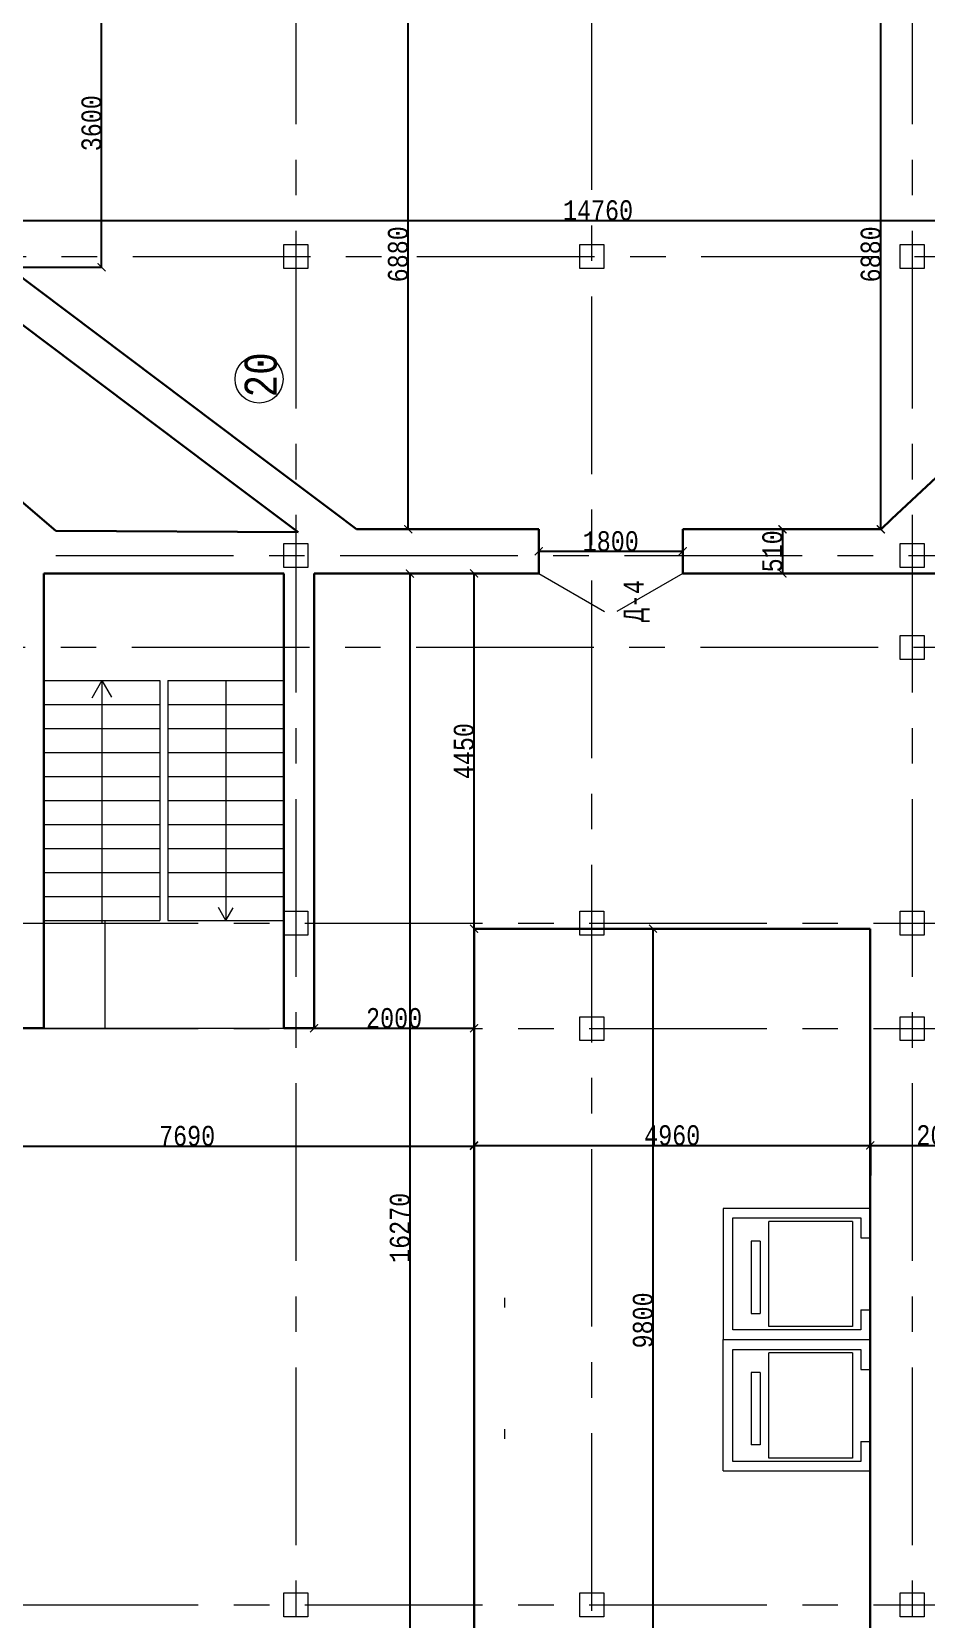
# Model space of a CAD drawing. Header units: millimetres. Extents: x -689206 to 4969298, y -1019800 to 703299.
# Drawn here: x -168257 to -157068, y -463225 to -443362 of the extents above; entities that cross this region are included whole.
import ezdxf

# ---------------------------------------------------------------- set-up
doc = ezdxf.new("R2010")
doc.units = ezdxf.units.MM
doc.linetypes.add('осеваяX2', pattern=[101.6, 63.5, -12.7, 12.7, -12.7])
for name, color, linetype, lineweight in [('несущие', 7, 'Continuous', 30), ('РАЗМЕРЫ', 7, 'Continuous', 9), ('стены', 7, 'Continuous', 20)]:
    doc.layers.add(name, color=color, linetype=linetype, lineweight=lineweight)
doc.layers.add('четотам', color=7, linetype='Continuous')
doc.styles.add('Аннотативный', font='isocteur.ttf', dxfattribs={"width": 0.7, "height": 250})
doc.dimstyles.new('Аннотативный', dxfattribs={"dimscale": 0, "dimtxt": 250, "dimasz": 100, "dimexe": 1.25, "dimexo": 0.625, "dimtad": 1, "dimdec": 0, "dimtxsty": 'Аннотативный', "dimblk": 'ARCHTICK', "dimcen": 2.5, "dimadec": 0, "dimazin": 0, "dimtfac": 1, "dimtdec": 0, "dimtmove": 0, "dimatfit": 3, "dimfxl": 1, "dimarcsym": 0})

# ---------------------------------------------------------------- blocks, each defined once
blk = doc.blocks.new('_ArchTick')
at = {"color": 0, "linetype": 'ByBlock', "const_width": 0.15}
blk.add_lwpolyline([(-0.5, -0.5), (0.5, 0.5)], dxfattribs=at)
blk = doc.blocks.new('*D3026')
at = {"layer": 'Defpoints', "color": 0, "lineweight": 30, "transparency": 16777216}
for p in [(-163549, -442706), (-163549, -442706), (-163549, -449586)]:
    blk.add_point(p, dxfattribs=at)
at = {"layer": 'стены', "color": 0, "lineweight": -2, "transparency": 16777216}
for p, q in [((-163550, -442706), (-163551, -442706)), ((-163549, -449586), (-163549, -442706)), ((-163550, -449586), (-163551, -449586))]:
    blk.add_line(p, q, dxfattribs=at)
at = {"layer": 'стены', "color": 0, "lineweight": -2, "transparency": 16777216, "xscale": 100, "yscale": 100, "zscale": 100}
for p, rotation in [((-163549, -442706), 90), ((-163549, -449586), 270)]:
    blk.add_blockref('_ArchTick', p, dxfattribs=dict(at, rotation=rotation))
at = {"layer": 'стены', "color": 0, "lineweight": 5, "transparency": 16777216, "insert": (-163675, -446146), "char_height": 250, "attachment_point": 5, "rotation": 90, "style": 'Аннотативный'}
blk.add_mtext('6880', dxfattribs=at)
blk = doc.blocks.new('*D3100')
at = {"layer": 'Defpoints', "color": 0, "linetype": 'ByBlock', "lineweight": 30, "transparency": 16777216}
for p in [(-168551, -445722), (-153796, -445722), (-153796, -445722)]:
    blk.add_point(p, dxfattribs=at)
at = {"layer": 'РАЗМЕРЫ', "color": 0, "linetype": 'ByBlock', "lineweight": -2, "transparency": 16777216}
for p, q in [((-168551, -445722), (-168551, -445721)), ((-168551, -445722), (-153796, -445722)), ((-153796, -445722), (-153796, -445721))]:
    blk.add_line(p, q, dxfattribs=at)
at = {"layer": 'РАЗМЕРЫ', "color": 0, "linetype": 'ByBlock', "lineweight": -2, "transparency": 16777216, "xscale": 100, "yscale": 100, "zscale": 100, "rotation": 180}
blk.add_blockref('_ArchTick', (-168551, -445722), dxfattribs=at)
at = {"layer": 'РАЗМЕРЫ', "color": 0, "linetype": 'ByBlock', "lineweight": -2, "transparency": 16777216, "xscale": 100, "yscale": 100, "zscale": 100}
blk.add_blockref('_ArchTick', (-153796, -445722), dxfattribs=at)
at = {"layer": 'РАЗМЕРЫ', "color": 0, "linetype": 'ByBlock', "lineweight": 5, "transparency": 16777216, "insert": (-161174, -445597), "char_height": 250, "attachment_point": 5, "style": 'Аннотативный'}
blk.add_mtext('14760', dxfattribs=at)
blk = doc.blocks.new('*D3120')
at = {"layer": 'Defpoints', "color": 0, "linetype": 'ByBlock', "lineweight": 30, "transparency": 16777216}
for p in [(-161915, -449863), (-161915, -449863), (-160115, -449863)]:
    blk.add_point(p, dxfattribs=at)
at = {"layer": 'РАЗМЕРЫ', "color": 0, "linetype": 'ByBlock', "lineweight": -2, "transparency": 16777216}
for p, q in [((-161915, -449863), (-161915, -449862)), ((-160115, -449863), (-161915, -449863)), ((-160115, -449863), (-160115, -449862))]:
    blk.add_line(p, q, dxfattribs=at)
at = {"layer": 'РАЗМЕРЫ', "color": 0, "linetype": 'ByBlock', "lineweight": -2, "transparency": 16777216, "xscale": 100, "yscale": 100, "zscale": 100, "rotation": 180}
blk.add_blockref('_ArchTick', (-161915, -449863), dxfattribs=at)
at = {"layer": 'РАЗМЕРЫ', "color": 0, "linetype": 'ByBlock', "lineweight": -2, "transparency": 16777216, "xscale": 100, "yscale": 100, "zscale": 100}
blk.add_blockref('_ArchTick', (-160115, -449863), dxfattribs=at)
at = {"layer": 'РАЗМЕРЫ', "color": 0, "linetype": 'ByBlock', "lineweight": 5, "transparency": 16777216, "insert": (-161015, -449738), "char_height": 250, "attachment_point": 5, "style": 'Аннотативный'}
blk.add_mtext('1800', dxfattribs=at)
blk = doc.blocks.new('*D3137')
at = {"layer": 'Defpoints', "color": 0, "linetype": 'ByBlock', "lineweight": 30, "transparency": 16777216}
for p in [(-157636, -442706), (-157636, -442706), (-157636, -449588)]:
    blk.add_point(p, dxfattribs=at)
at = {"layer": 'РАЗМЕРЫ', "color": 0, "linetype": 'ByBlock', "lineweight": -2, "transparency": 16777216}
for p, q in [((-157637, -442706), (-157638, -442706)), ((-157636, -449588), (-157636, -442706)), ((-157637, -449588), (-157638, -449588))]:
    blk.add_line(p, q, dxfattribs=at)
at = {"layer": 'РАЗМЕРЫ', "color": 0, "linetype": 'ByBlock', "lineweight": -2, "transparency": 16777216, "xscale": 100, "yscale": 100, "zscale": 100}
for p, rotation in [((-157636, -442706), 90), ((-157636, -449588), 270)]:
    blk.add_blockref('_ArchTick', p, dxfattribs=dict(at, rotation=rotation))
at = {"layer": 'РАЗМЕРЫ', "color": 0, "linetype": 'ByBlock', "lineweight": 5, "transparency": 16777216, "insert": (-157762, -446147), "char_height": 250, "attachment_point": 5, "rotation": 90, "style": 'Аннотативный'}
blk.add_mtext('6880', dxfattribs=at)
blk = doc.blocks.new('*D3157')
at = {"layer": 'Defpoints', "color": 0, "linetype": 'ByBlock', "lineweight": 30, "transparency": 16777216}
for p in [(-162725, -454585), (-162725, -464386), (-160487, -464386)]:
    blk.add_point(p, dxfattribs=at)
at = {"layer": 'РАЗМЕРЫ', "color": 0, "linetype": 'ByBlock', "lineweight": -2, "transparency": 16777216}
for p, q in [((-162724, -454585), (-160485, -454585)), ((-160487, -454585), (-160487, -464386)), ((-162724, -464386), (-160485, -464386))]:
    blk.add_line(p, q, dxfattribs=at)
at = {"layer": 'РАЗМЕРЫ', "color": 0, "linetype": 'ByBlock', "lineweight": -2, "transparency": 16777216, "xscale": 100, "yscale": 100, "zscale": 100}
for p, rotation in [((-160487, -454585), 90), ((-160487, -464386), 270)]:
    blk.add_blockref('_ArchTick', p, dxfattribs=dict(at, rotation=rotation))
at = {"layer": 'РАЗМЕРЫ', "color": 0, "linetype": 'ByBlock', "lineweight": 5, "transparency": 16777216, "insert": (-160612, -459486), "char_height": 250, "attachment_point": 5, "rotation": 90, "style": 'Аннотативный'}
blk.add_mtext('9800', dxfattribs=at)
blk = doc.blocks.new('*D3158')
at = {"layer": 'Defpoints', "color": 0, "linetype": 'ByBlock', "lineweight": 30, "transparency": 16777216}
for p in [(-169904, -457304), (-162725, -457304), (-162725, -457304)]:
    blk.add_point(p, dxfattribs=at)
at = {"layer": 'РАЗМЕРЫ', "color": 0, "linetype": 'ByBlock', "lineweight": -2, "transparency": 16777216}
for p, q in [((-169904, -457304), (-169904, -457303)), ((-169904, -457304), (-162725, -457304)), ((-162725, -457304), (-162725, -457303))]:
    blk.add_line(p, q, dxfattribs=at)
at = {"layer": 'РАЗМЕРЫ', "color": 0, "linetype": 'ByBlock', "lineweight": -2, "transparency": 16777216, "xscale": 100, "yscale": 100, "zscale": 100, "rotation": 180}
blk.add_blockref('_ArchTick', (-169904, -457304), dxfattribs=at)
at = {"layer": 'РАЗМЕРЫ', "color": 0, "linetype": 'ByBlock', "lineweight": -2, "transparency": 16777216, "xscale": 100, "yscale": 100, "zscale": 100}
blk.add_blockref('_ArchTick', (-162725, -457304), dxfattribs=at)
at = {"layer": 'РАЗМЕРЫ', "color": 0, "linetype": 'ByBlock', "lineweight": 5, "transparency": 16777216, "insert": (-166314, -457179), "char_height": 250, "attachment_point": 5, "style": 'Аннотативный'}
blk.add_mtext('7690', dxfattribs=at)
blk = doc.blocks.new('*D3160')
at = {"layer": 'Defpoints', "color": 0, "linetype": 'ByBlock', "lineweight": 30, "transparency": 16777216}
for p in [(-164725, -455831), (-162725, -455831), (-162725, -455831)]:
    blk.add_point(p, dxfattribs=at)
at = {"layer": 'РАЗМЕРЫ', "color": 0, "linetype": 'ByBlock', "lineweight": -2, "transparency": 16777216}
for p, q in [((-164725, -455830), (-164725, -455830)), ((-164725, -455831), (-162725, -455831)), ((-162725, -455830), (-162725, -455830))]:
    blk.add_line(p, q, dxfattribs=at)
at = {"layer": 'РАЗМЕРЫ', "color": 0, "linetype": 'ByBlock', "lineweight": -2, "transparency": 16777216, "xscale": 100, "yscale": 100, "zscale": 100, "rotation": 180}
blk.add_blockref('_ArchTick', (-164725, -455831), dxfattribs=at)
at = {"layer": 'РАЗМЕРЫ', "color": 0, "linetype": 'ByBlock', "lineweight": -2, "transparency": 16777216, "xscale": 100, "yscale": 100, "zscale": 100}
blk.add_blockref('_ArchTick', (-162725, -455831), dxfattribs=at)
at = {"layer": 'РАЗМЕРЫ', "color": 0, "linetype": 'ByBlock', "lineweight": 5, "transparency": 16777216, "insert": (-163725, -455705), "char_height": 250, "attachment_point": 5, "style": 'Аннотативный'}
blk.add_mtext('2000', dxfattribs=at)
blk = doc.blocks.new('*D3161')
at = {"layer": 'Defpoints', "color": 0, "linetype": 'ByBlock', "lineweight": 30, "transparency": 16777216}
for p in [(-162725, -457306), (-157768, -457297), (-157768, -457303)]:
    blk.add_point(p, dxfattribs=at)
at = {"layer": 'РАЗМЕРЫ', "color": 0, "linetype": 'ByBlock', "lineweight": -2, "transparency": 16777216}
for p, q in [((-162725, -457305), (-162725, -457296)), ((-162725, -457297), (-157768, -457297)), ((-157768, -457302), (-157768, -457296))]:
    blk.add_line(p, q, dxfattribs=at)
at = {"layer": 'РАЗМЕРЫ', "color": 0, "linetype": 'ByBlock', "lineweight": -2, "transparency": 16777216, "xscale": 100, "yscale": 100, "zscale": 100, "rotation": 180}
blk.add_blockref('_ArchTick', (-162725, -457297), dxfattribs=at)
at = {"layer": 'РАЗМЕРЫ', "color": 0, "linetype": 'ByBlock', "lineweight": -2, "transparency": 16777216, "xscale": 100, "yscale": 100, "zscale": 100}
blk.add_blockref('_ArchTick', (-157768, -457297), dxfattribs=at)
at = {"layer": 'РАЗМЕРЫ', "color": 0, "linetype": 'ByBlock', "lineweight": 5, "transparency": 16777216, "insert": (-160246, -457171), "char_height": 250, "attachment_point": 5, "style": 'Аннотативный'}
blk.add_mtext('4960', dxfattribs=at)
blk = doc.blocks.new('*D3162')
at = {"layer": 'Defpoints', "color": 0, "linetype": 'ByBlock', "lineweight": 30, "transparency": 16777216}
for p in [(-155915, -456684), (-157768, -457303), (-155915, -457296)]:
    blk.add_point(p, dxfattribs=at)
at = {"layer": 'РАЗМЕРЫ', "color": 0, "linetype": 'ByBlock', "lineweight": -2, "transparency": 16777216}
for p, q in [((-155915, -456685), (-155915, -457297)), ((-157768, -457302), (-157768, -457294)), ((-157768, -457296), (-155915, -457296))]:
    blk.add_line(p, q, dxfattribs=at)
at = {"layer": 'РАЗМЕРЫ', "color": 0, "linetype": 'ByBlock', "lineweight": -2, "transparency": 16777216, "xscale": 100, "yscale": 100, "zscale": 100, "rotation": 180}
blk.add_blockref('_ArchTick', (-157768, -457296), dxfattribs=at)
at = {"layer": 'РАЗМЕРЫ', "color": 0, "linetype": 'ByBlock', "lineweight": -2, "transparency": 16777216, "xscale": 100, "yscale": 100, "zscale": 100}
blk.add_blockref('_ArchTick', (-155915, -457296), dxfattribs=at)
at = {"layer": 'РАЗМЕРЫ', "color": 0, "linetype": 'ByBlock', "lineweight": 5, "transparency": 16777216, "insert": (-156841, -457170), "char_height": 250, "attachment_point": 5, "style": 'Аннотативный'}
blk.add_mtext('2000', dxfattribs=at)
blk = doc.blocks.new('*D3104')
at = {"layer": 'Defpoints', "color": 0, "lineweight": 30, "ltscale": 150, "transparency": 16777216}
for p in [(-168551, -442706), (-167384, -442706), (-168551, -446307)]:
    blk.add_point(p, dxfattribs=at)
at = {"layer": 'РАЗМЕРЫ', "color": 0, "lineweight": -2, "ltscale": 150, "transparency": 16777216}
for p, q in [((-168551, -442706), (-167382, -442706)), ((-167384, -446307), (-167384, -442706)), ((-168551, -446307), (-167382, -446307))]:
    blk.add_line(p, q, dxfattribs=at)
at = {"layer": 'РАЗМЕРЫ', "color": 0, "lineweight": -2, "ltscale": 150, "transparency": 16777216, "xscale": 100, "yscale": 100, "zscale": 100}
for p, rotation in [((-167384, -442706), 90), ((-167384, -446307), 270)]:
    blk.add_blockref('_ArchTick', p, dxfattribs=dict(at, rotation=rotation))
at = {"layer": 'РАЗМЕРЫ', "color": 0, "lineweight": 5, "ltscale": 150, "transparency": 16777216, "insert": (-167509, -444506), "char_height": 250, "attachment_point": 5, "rotation": 90, "style": 'Аннотативный'}
blk.add_mtext('3600', dxfattribs=at)
blk = doc.blocks.new('*D3210')
at = {"layer": 'Defpoints', "color": 0, "linetype": 'ByBlock', "lineweight": 30, "ltscale": 35, "transparency": 16777216}
for p in [(-159077, -449587), (-159077, -450140), (-158867, -450140)]:
    blk.add_point(p, dxfattribs=at)
at = {"layer": 'РАЗМЕРЫ', "color": 0, "linetype": 'ByBlock', "lineweight": -2, "ltscale": 35, "transparency": 16777216}
for p, q in [((-159076, -449587), (-158866, -449587)), ((-158867, -449587), (-158867, -450140)), ((-159076, -450140), (-158866, -450140))]:
    blk.add_line(p, q, dxfattribs=at)
at = {"layer": 'РАЗМЕРЫ', "color": 0, "linetype": 'ByBlock', "lineweight": -2, "ltscale": 35, "transparency": 16777216, "xscale": 100, "yscale": 100, "zscale": 100}
for p, rotation in [((-158867, -449587), 90), ((-158867, -450140), 270)]:
    blk.add_blockref('_ArchTick', p, dxfattribs=dict(at, rotation=rotation))
at = {"layer": 'РАЗМЕРЫ', "color": 0, "linetype": 'ByBlock', "lineweight": 5, "ltscale": 35, "transparency": 16777216, "insert": (-158992, -449863), "char_height": 250, "attachment_point": 5, "rotation": 90, "style": 'Аннотативный'}
blk.add_mtext('510', dxfattribs=at)
blk = doc.blocks.new('*D3211')
at = {"layer": 'Defpoints', "color": 0, "linetype": 'ByBlock', "lineweight": 30, "ltscale": 35, "transparency": 16777216}
for p in [(-164725, -450140), (-164725, -466516), (-163527, -466516)]:
    blk.add_point(p, dxfattribs=at)
at = {"layer": 'РАЗМЕРЫ', "color": 0, "linetype": 'ByBlock', "lineweight": -2, "ltscale": 35, "transparency": 16777216}
for p, q in [((-164724, -450140), (-163526, -450140)), ((-163527, -450140), (-163527, -466516)), ((-164724, -466516), (-163526, -466516))]:
    blk.add_line(p, q, dxfattribs=at)
at = {"layer": 'РАЗМЕРЫ', "color": 0, "linetype": 'ByBlock', "lineweight": -2, "ltscale": 35, "transparency": 16777216, "xscale": 100, "yscale": 100, "zscale": 100}
for p, rotation in [((-163527, -450140), 90), ((-163527, -466516), 270)]:
    blk.add_blockref('_ArchTick', p, dxfattribs=dict(at, rotation=rotation))
at = {"layer": 'РАЗМЕРЫ', "color": 0, "linetype": 'ByBlock', "lineweight": 5, "ltscale": 35, "transparency": 16777216, "insert": (-163652, -458328), "char_height": 250, "attachment_point": 5, "rotation": 90, "style": 'Аннотативный'}
blk.add_mtext('16270', dxfattribs=at)
blk = doc.blocks.new('*D3212')
at = {"layer": 'Defpoints', "color": 0, "linetype": 'ByBlock', "lineweight": 30, "ltscale": 35, "transparency": 16777216}
for p in [(-162725, -450140), (-162725, -450140), (-162725, -454585)]:
    blk.add_point(p, dxfattribs=at)
at = {"layer": 'РАЗМЕРЫ', "color": 0, "linetype": 'ByBlock', "lineweight": -2, "ltscale": 35, "transparency": 16777216}
for p, q in [((-162726, -450140), (-162726, -450140)), ((-162725, -454585), (-162725, -450140)), ((-162726, -454585), (-162726, -454585))]:
    blk.add_line(p, q, dxfattribs=at)
at = {"layer": 'РАЗМЕРЫ', "color": 0, "linetype": 'ByBlock', "lineweight": -2, "ltscale": 35, "transparency": 16777216, "xscale": 100, "yscale": 100, "zscale": 100}
for p, rotation in [((-162725, -450140), 90), ((-162725, -454585), 270)]:
    blk.add_blockref('_ArchTick', p, dxfattribs=dict(at, rotation=rotation))
at = {"layer": 'РАЗМЕРЫ', "color": 0, "linetype": 'ByBlock', "lineweight": 5, "ltscale": 35, "transparency": 16777216, "insert": (-162851, -452363), "char_height": 250, "attachment_point": 5, "rotation": 90, "style": 'Аннотативный'}
blk.add_mtext('4450', dxfattribs=at)

msp = doc.modelspace()

# ---------------------------------------------------------------- linework, layer by layer
at = {"layer": 'несущие', "color": 0}
for p, q in [((-168551.4, -446306.6), (-165568.5, -448553.5)), ((-169061.4, -446510.2), (-166010.2, -448808.5))]:
    msp.add_line(p, q, dxfattribs=at)
at = {"layer": 'РАЗМЕРЫ', "linetype": 'осеваяX2', "lineweight": 5, "ltscale": 35}
for p, q in [((-164953.4, -424515.6), (-164953.4, -491568.3)), ((-157243.4, -424515.6), (-157243.4, -491568.3)), ((-167956.5, -449915.8), (-132779.1, -449915.8)), ((-132779.1, -451065.5), (-182620.4, -451065.5)), ((-182620.4, -455835.5), (-132779.1, -455835.5)), ((-182620.4, -463045.5), (-132779.1, -463045.5))]:
    msp.add_line(p, q, dxfattribs=at)
at = {"layer": 'РАЗМЕРЫ', "linetype": 'ByBlock', "lineweight": 30}
for p, q in [((-165568.5, -448553.5), (-164484.5, -449370.1)), ((-156630.8, -448647.1), (-157499.2, -449458.3)), ((-166010.2, -448808.5), (-164926.2, -449625.1)), ((-164484.5, -449370.1), (-164197.3, -449586.4)), ((-157499.2, -449458.3), (-157636.3, -449588.2)), ((-157635.2, -449587.1), (-160115, -449586.4)), ((-168105, -450140), (-168105, -455831)), ((-165105, -455831), (-165105, -450143)), ((-164725, -450141.5), (-164725, -450140)), ((-164725, -450141.5), (-164725, -455831)), ((-162725, -454585.4), (-162725, -464385.6)), ((-157769.4, -454585.4), (-162725, -454585.4)), ((-157769.4, -456260.6), (-157769.4, -454585.4)), ((-168105, -455831), (-168485, -455831)), ((-164725, -455831), (-165105, -455831)), ((-157769.4, -464385.6), (-157769.4, -456260.6))]:
    msp.add_line(p, q, dxfattribs=at)
at = {"layer": 'РАЗМЕРЫ', "lineweight": 30}
msp.add_line((-168536.9, -449110.5), (-167956.9, -449605.5), dxfattribs=at)
at = {"layer": 'РАЗМЕРЫ', "linetype": 'ByBlock', "lineweight": 20}
for p, q in [((-168105, -450140), (-168105, -451481)), ((-165105, -451481), (-165105, -450131)), ((-168105, -451481), (-168105, -454481)), ((-165105, -451781), (-165105, -451481)), ((-165105, -451481), (-165105, -454481)), ((-167345, -454481), (-167345, -455831)), ((-168105, -455831), (-165105, -455831)), ((-162725, -457682.6), (-162725, -459202.6)), ((-162345, -459202.6), (-162345, -459322.6)), ((-162345, -460848.2), (-162345, -460968.2))]:
    msp.add_line(p, q, dxfattribs=at)
at = {"layer": 'РАЗМЕРЫ', "linetype": 'ByBlock', "lineweight": 13}
for p, q in [((-168105, -451481), (-166655, -451481)), ((-167380, -451481), (-167505.7, -451698.7)), ((-167380, -451481), (-167380, -454515.6)), ((-167380, -451481), (-167261.7, -451685.8)), ((-166655, -451481), (-166655, -454481)), ((-166555, -451481), (-165105, -451481)), ((-166555, -451481), (-166555, -454481)), ((-165830, -451481), (-165830, -454481)), ((-168105, -451781), (-166655, -451781)), ((-166555, -451781), (-165105, -451781)), ((-168105, -452081), (-166655, -452081)), ((-166555, -452081), (-165105, -452081)), ((-168105, -452381), (-166655, -452381)), ((-166555, -452381), (-165105, -452381)), ((-168105, -452681), (-166655, -452681)), ((-166555, -452681), (-165105, -452681)), ((-168105, -452981), (-166655, -452981)), ((-166555, -452981), (-165105, -452981)), ((-168105, -453281), (-166655, -453281)), ((-166555, -453281), (-165105, -453281)), ((-168105, -453581), (-166655, -453581)), ((-166555, -453581), (-165105, -453581)), ((-168105, -453881), (-166655, -453881)), ((-166555, -453881), (-165105, -453881)), ((-168105, -454181), (-166655, -454181)), ((-166555, -454181), (-165105, -454181)), ((-168105, -454481), (-166655, -454481)), ((-166555, -454481), (-165105, -454481)), ((-165830, -454481), (-165923.1, -454319.6)), ((-165830, -454481), (-165739.4, -454324.1)), ((-159487.6, -458084.6), (-159607.6, -458084.6)), ((-159607.6, -458084.6), (-159607.6, -459724.6)), ((-157767.6, -458084.6), (-159487.6, -458084.6)), ((-159147.6, -458492.6), (-159257.6, -458492.6)), ((-159607.6, -459724.6), (-157767.6, -459724.6)), ((-159607.6, -461370.3), (-159607.6, -459724.6)), ((-157767.6, -459730.3), (-159487.6, -459730.3)), ((-159147.6, -460138.3), (-159257.6, -460138.3)), ((-159147.6, -461044.3), (-159257.6, -461044.3)), ((-159607.6, -461370.3), (-157767.6, -461370.3))]:
    msp.add_line(p, q, dxfattribs=at)
at = {"layer": 'стены', "linetype": 'осеваяX2', "lineweight": 5, "ltscale": 35}
for p, q in [((-161251.4, -491568.3), (-161251.4, -424515.6)), ((-181218.9, -446175.5), (-132779.1, -446175.5)), ((-182620.4, -454515.6), (-132779.1, -454515.6))]:
    msp.add_line(p, q, dxfattribs=at)
at = {"layer": 'стены', "lineweight": 30}
for p, q in [((-167956.9, -449605.5), (-164926.2, -449625.1)), ((-161915.3, -449586.4), (-164197.3, -449586.4)), ((-161915.3, -450140), (-161915.3, -449586.4)), ((-160114.9, -449586.4), (-160114.9, -450140)), ((-165105, -450140), (-168105, -450140)), ((-161915.3, -450140), (-164725, -450140)), ((-153975.5, -450140), (-160114.9, -450140))]:
    msp.add_line(p, q, dxfattribs=at)
at = {"layer": 'стены', "lineweight": 9}
for p, q in [((-161915.3, -450140), (-161094.7, -450613.8)), ((-160114.9, -450140), (-160938.2, -450615.3))]:
    msp.add_line(p, q, dxfattribs=at)
at = {"layer": 'стены', "color": 18, "lineweight": 25, "true_color": 0x000000}
msp.add_line((-157767.6, -457302.6), (-157767.6, -457672.6), dxfattribs=at)
at = {"layer": 'стены', "color": 18, "lineweight": 13, "true_color": 0x000000}
for p, q in [((-159487.6, -459604.6), (-159487.6, -458204.6)), ((-159487.6, -458204.6), (-157887.6, -458204.6)), ((-157990.6, -458246.6), (-159037.6, -458246.6)), ((-159037.6, -459562.6), (-159037.6, -458246.6)), ((-157990.6, -458246.6), (-157990.6, -459562.6)), ((-157887.6, -458204.6), (-157887.6, -458454.6)), ((-157887.6, -458204.6), (-157887.6, -458246.6)), ((-157887.6, -458454.6), (-157767.6, -458454.6)), ((-159257.6, -458492.6), (-159257.6, -459398.6)), ((-159147.6, -458492.6), (-159147.6, -458695.1)), ((-159147.6, -458492.6), (-159147.6, -459398.6)), ((-159257.6, -459398.6), (-159147.6, -459398.6)), ((-157887.6, -459354.6), (-157887.6, -459604.6)), ((-157887.6, -459354.6), (-157767.6, -459354.6)), ((-157887.6, -459604.6), (-159487.6, -459604.6)), ((-157990.6, -459562.6), (-159037.6, -459562.6)), ((-159487.6, -461250.3), (-159487.6, -459850.3)), ((-159487.6, -459850.3), (-157887.6, -459850.3)), ((-157990.6, -459892.3), (-159037.6, -459892.3)), ((-159037.6, -461208.3), (-159037.6, -459892.3)), ((-157990.6, -459892.3), (-157990.6, -461208.3)), ((-157887.6, -459850.3), (-157887.6, -460100.3)), ((-157887.6, -459850.3), (-157887.6, -459892.3)), ((-159257.6, -460138.3), (-159257.6, -461044.3)), ((-159147.6, -460138.3), (-159147.6, -461044.3)), ((-157887.6, -460100.3), (-157767.6, -460100.3)), ((-157887.6, -461000.3), (-157887.6, -461250.3)), ((-157887.6, -461000.3), (-157767.6, -461000.3)), ((-157990.6, -461208.3), (-159037.6, -461208.3)), ((-157887.6, -461250.3), (-159487.6, -461250.3))]:
    msp.add_line(p, q, dxfattribs=at)
at = {"layer": 'стены', "lineweight": 20}
for points in [[(-165103.4, -446325.5), (-165103.4, -446025.5), (-164803.4, -446025.5), (-164803.4, -446325.5)], [(-161401.4, -446325.5), (-161401.4, -446025.5), (-161101.4, -446025.5), (-161101.4, -446325.5)], [(-157393.4, -446325.5), (-157393.4, -446025.5), (-157093.4, -446025.5), (-157093.4, -446325.5)], [(-157393.4, -451215.5), (-157393.4, -450915.5), (-157093.4, -450915.5), (-157093.4, -451215.5)], [(-161401.4, -454665.6), (-161401.4, -454365.6), (-161101.4, -454365.6), (-161101.4, -454665.6)], [(-157393.4, -454665.6), (-157393.4, -454365.6), (-157093.4, -454365.6), (-157093.4, -454665.6)], [(-161401.4, -455985.5), (-161401.4, -455685.5), (-161101.4, -455685.5), (-161101.4, -455985.5)], [(-157393.4, -455985.5), (-157393.4, -455685.5), (-157093.4, -455685.5), (-157093.4, -455985.5)], [(-165103.4, -463195.5), (-165103.4, -462895.5), (-164803.4, -462895.5), (-164803.4, -463195.5)], [(-161401.4, -463195.5), (-161401.4, -462895.5), (-161101.4, -462895.5), (-161101.4, -463195.5)], [(-157393.4, -463195.5), (-157393.4, -462895.5), (-157093.4, -462895.5), (-157093.4, -463195.5)]]:
    msp.add_lwpolyline(points, close=True, dxfattribs=at)
at = {"layer": 'стены'}
for points in [[(-165103.4, -450065.8), (-165103.4, -449765.8), (-164803.4, -449765.8), (-164803.4, -450065.8)], [(-157393.4, -450065.8), (-157393.4, -449765.8), (-157093.4, -449765.8), (-157093.4, -450065.8)], [(-165103.4, -454665.6), (-165103.4, -454365.6), (-164803.4, -454365.6), (-164803.4, -454665.6)]]:
    msp.add_lwpolyline(points, close=True, dxfattribs=at)
at = {"layer": 'четотам', "lineweight": 13}
msp.add_circle((-165413.7, -447708.3), 300, dxfattribs=at)

# ---------------------------------------------------------------- texts
at = {"layer": 'РАЗМЕРЫ', "lineweight": 13, "ltscale": 150, "insert": (-165593.6, -447936.3), "char_height": 401.1, "width": 1460, "attachment_point": 1, "rotation": 90, "style": 'Аннотативный'}
msp.add_mtext('20', dxfattribs=at)
at = {"layer": 'РАЗМЕРЫ', "lineweight": 20, "ltscale": 150, "insert": (-160854.3, -450748.3), "char_height": 250, "width": 922.913, "attachment_point": 1, "rotation": 90, "style": 'Аннотативный'}
msp.add_mtext('Д-4', dxfattribs=at)

# ---------------------------------------------------------------- dimensions: what is measured, and where the dimension line sits
at = {"layer": 'РАЗМЕРЫ', "lineweight": 5, "ltscale": 150}
dim = msp.add_linear_dim(base=(-167383.7, -442706.3), p1=(-168551.4, -446306.6), p2=(-168551.4, -442706.3), angle=90, dimstyle='Аннотативный', dxfattribs=at)
dim.commit()
dim.dimension.update_dxf_attribs({"geometry": '*D3104', "text_midpoint": (-167509.4, -444506.4)})
at = {"layer": 'РАЗМЕРЫ', "linetype": 'ByBlock', "lineweight": 5}
for base, p1, p2, angle, text, picture, middle in [((-157636.3, -442706.2), (-157636.3, -449588.2), (-157636.3, -442706.2), 90, '6880', '*D3137', (-157762, -446147.2)), ((-155915.1, -457295.7), (-157767.6, -457302.6), (-155915.1, -456684.3), 180, '2000', '*D3162', (-156841.4, -457170)), ((-162725, -457304.5), (-169904, -457304.5), (-162725, -457304.5), 180, '7690', '*D3158', (-166314.5, -457178.9)), ((-157767.6, -457296.9), (-162725, -457305.7), (-157767.6, -457302.6), 180, '4960', '*D3161', (-160246.3, -457171.3))]:
    dim = msp.add_linear_dim(base=base, p1=p1, p2=p2, angle=angle, text=text, dimstyle='Аннотативный', dxfattribs=at)
    dim.commit()
    dim.dimension.update_dxf_attribs({"geometry": picture, "text_midpoint": middle})
at = {"layer": 'РАЗМЕРЫ', "color": 18, "linetype": 'ByBlock', "lineweight": 5, "true_color": 0x000000}
dim = msp.add_linear_dim(base=(-153796.3, -445722.1), p1=(-168551.4, -445722.1), p2=(-153796.3, -445722.1), angle=180, text='14760', dimstyle='Аннотативный', dxfattribs=at)
dim.commit()
dim.dimension.update_dxf_attribs({"geometry": '*D3100', "text_midpoint": (-161173.8, -445596.5)})
dim = msp.add_aligned_dim(p1=(-160114.9, -449863.2), p2=(-161915.3, -449863.2), distance=0, dimstyle='Аннотативный', dxfattribs=at)
dim.commit()
dim.dimension.update_dxf_attribs({"geometry": '*D3120', "text_midpoint": (-161015.1, -449737.6)})
at = {"layer": 'РАЗМЕРЫ', "linetype": 'ByBlock', "lineweight": 5, "ltscale": 35}
for p1, p2, distance, text, picture, middle in [((-159076.8, -449586.7), (-159076.8, -450140), 210, '510', '*D3210', (-158992.4, -449863.4)), ((-164725, -450140), (-164725, -466515.6), 1198.2, '16270', '*D3211', (-163652.4, -458327.8))]:
    dim = msp.add_aligned_dim(p1=p1, p2=p2, distance=distance, text=text, dimstyle='Аннотативный', dxfattribs=at)
    dim.commit()
    dim.dimension.update_dxf_attribs({"geometry": picture, "text_midpoint": middle})
dim = msp.add_linear_dim(base=(-162725, -450140), p1=(-162725, -454585.4), p2=(-162725, -450140), angle=90, text='4450', dimstyle='Аннотативный', dxfattribs=at)
dim.commit()
dim.dimension.update_dxf_attribs({"geometry": '*D3212', "text_midpoint": (-162850.6, -452362.7)})
at = {"layer": 'РАЗМЕРЫ', "linetype": 'ByBlock', "lineweight": 5}
for base, p1, p2, angle, picture, middle in [((-160486.6, -464385.6), (-162725, -454585.4), (-162725, -464385.6), 90, '*D3157', (-160612.2, -459485.5)), ((-162725, -455831), (-164725, -455831), (-162725, -455831), 180, '*D3160', (-163725, -455705.3))]:
    dim = msp.add_linear_dim(base=base, p1=p1, p2=p2, angle=angle, dimstyle='Аннотативный', dxfattribs=at)
    dim.commit()
    dim.dimension.update_dxf_attribs({"geometry": picture, "text_midpoint": middle})
at = {"layer": 'стены', "lineweight": 5}
dim = msp.add_aligned_dim(p1=(-163549.5, -449586.4), p2=(-163549.5, -442706.2), distance=0, dimstyle='Аннотативный', dxfattribs=at)
dim.commit()
dim.dimension.update_dxf_attribs({"geometry": '*D3026', "text_midpoint": (-163675.1, -446146.3)})

doc.saveas('drawing.dxf')
